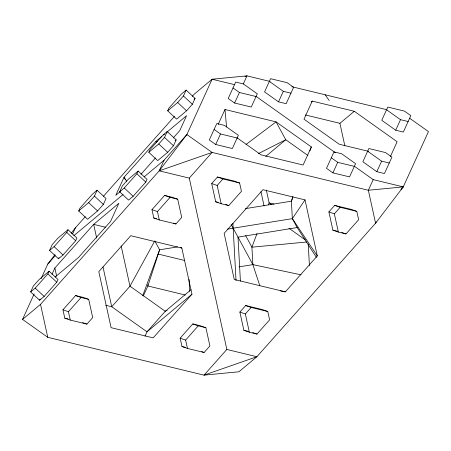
<?xml version="1.0" encoding="UTF-8"?>
<svg xmlns="http://www.w3.org/2000/svg" width="451" height="451" viewBox="0 0 451 451"><rect width="100%" height="100%" fill="white"/><g stroke="black" fill="none" stroke-linecap="round" stroke-linejoin="round"><path stroke-width="0.68" d="M292.919 196.506L291.397 201.191L292.349 218.628L297.181 227.552L316.405 257.386M142.775 295.563L159.603 249.809L155.093 241.477M292.84 197.273L291.397 201.191L245.293 208.65M309.91 150.865L311.353 146.941L276.068 121.871L224.981 109.503L218.194 124.391M257.019 233.533L251.917 247.193L252.87 264.624L259.866 285.872M30.651 291.938L33.34 286.047L39.13 279.53L49.086 271.198L58.016 279.507L56.787 282.208L44.147 296.425L39.581 300.242L30.651 291.938L35.217 288.121L47.857 273.898L49.086 271.198M49.554 250.463L52.237 244.572L58.032 238.055L67.988 229.722L76.918 238.032L75.683 240.727L63.044 254.95L58.483 258.767L49.554 250.463L54.12 246.641L66.759 232.423L67.988 229.722M409.547 118.162L428.45 131.596L403.25 186.894L375.576 223.211L256.89 356.735L238.912 371.776L204.015 375.136L47.755 337.314L22.55 319.404L34.135 293.979M41.086 278.724L47.75 264.106L54.988 254.606M78.677 210.961L79.912 208.261L92.551 194.037L97.112 190.221L106.041 198.525L103.358 204.416L97.563 210.933L87.607 219.265L78.677 210.961L88.633 202.629L94.428 196.112L97.112 190.221M39.581 300.242L40.116 299.064M58.483 258.767L59.019 257.589M52.034 274.225L54.864 268.024L93.667 224.367L118.833 203.311L110.596 221.39L78.643 257.335L55.05 277.077M72.572 234.046L75.424 227.789L85.233 216.751M119.667 191.793L122.351 185.908L128.146 179.385L138.102 171.059L147.032 179.363L145.803 182.063L133.158 196.281L128.597 200.103L119.667 191.793L124.234 187.977L136.873 173.759L138.102 171.059M148.796 152.291L150.025 149.591L162.664 135.373L167.225 131.557L176.155 139.861L173.472 145.752L167.676 152.269L157.72 160.601L148.796 152.291L158.752 143.959L164.542 137.442L167.225 131.557M167.693 110.816L168.922 108.116L181.567 93.898L186.128 90.076L195.058 98.386L192.374 104.277L186.579 110.794L176.623 119.12L167.693 110.816L177.649 102.484L183.444 95.967L186.128 90.076M22.55 319.404L40.528 304.363L159.214 170.839L164.063 160.201L186.889 134.528L212.088 79.224L246.985 75.864L270.081 81.456M143.339 295.952L147.889 285.979L159.603 249.809L177.497 246.911M215.708 144.5L232.35 148.526L238.376 135.3L224.418 125.384L216.79 123.535L209.309 139.951L215.708 144.5L220.505 133.97L237.147 138M234.605 103.025L251.252 107.05L257.279 93.825L243.32 83.909L235.693 82.059L228.212 98.476L234.605 103.025L239.408 92.494L256.05 96.525M243.275 83.993L246.985 75.864L245 76.552M145.025 336.187L147.015 331.818L165.275 311.28L191.094 289.672M278.521 101.841L286.148 103.691L293.629 87.274L287.231 82.73L270.589 78.699L264.562 91.925L278.521 101.841L283.318 91.316L290.946 93.165M390.357 156.615L397.139 141.727L354.294 111.284L312.222 101.103L303.985 119.182L339.27 144.252L368.557 151.344M268.322 204.743L269.157 202.916L266.327 190.029M311.353 146.941L303.111 165.021L261.044 154.84L237.051 137.786M332.906 172.868L349.548 176.893L355.574 163.668L341.616 153.752L333.988 151.902L326.507 168.319L332.906 172.868L337.703 162.337L354.345 166.368M354.311 166.205L373.197 179.622L368.354 190.26L375.576 223.211L376.151 221.96M376.816 171.69L384.444 173.534L391.925 157.117L385.526 152.573L368.884 148.542L362.858 161.768L376.816 171.69L381.614 161.159L389.241 163.008M395.713 130.209L403.341 132.058L410.827 115.642L404.429 111.098L387.787 107.067L381.755 120.293L395.713 130.209L400.511 119.684L408.138 121.533M154.772 240.879L129.989 286.205L111.73 306.748L105.602 305.265M227.676 229.085L292.349 218.628L305.017 199.889L262.944 189.708L224.147 233.359L234.261 279.49L285.348 291.853L317.301 255.909L305.017 199.889M71.162 233.376L75.424 227.789M159.214 170.839L212.088 152.432L189.268 178.111L159.214 170.839L186.889 134.528L212.088 152.432L368.354 190.26L403.25 186.894L400.922 189.516M103.459 196.247L174.481 116.347M192.239 96.367L194.11 94.265L212.088 79.224L234.627 84.681M47.75 264.106L55.202 255.717M140.971 174.261L155.465 157.957M173.229 137.972L179.774 130.61L186.556 115.721L166.182 132.769M62.954 309.792L75.593 295.568L83.221 297.418L88.695 299.346L92.697 317.594L86.908 324.111L70.266 320.08L64.786 318.152L62.954 309.792L68.428 311.72L70.266 320.08M151.964 209.647L164.609 195.424L172.237 197.273L177.711 199.201L181.714 217.45L175.924 223.967L159.276 219.941L153.802 218.008L151.964 209.647L157.444 211.575L159.276 219.941M68.428 311.72L81.067 297.497L88.695 299.346M157.444 211.575L170.083 197.358L177.711 199.201M211.688 183.54L217.483 177.023L234.125 181.048L239.605 182.982L241.437 191.342L228.798 205.566L221.17 203.717L215.691 201.789L211.688 183.54L217.168 185.468L221.17 203.717M217.168 185.468L222.957 178.951L239.605 182.982M191.963 294.215L153.16 337.867L111.087 327.68L98.803 271.665L130.762 235.715L181.843 248.084L191.963 294.215L147.015 331.818L111.73 306.748L102.997 266.93M180.146 338.16L192.791 323.936L200.413 325.785L205.893 327.714L209.895 345.962L204.1 352.479L187.458 348.448L181.984 346.52L180.146 338.16L185.626 340.088L187.458 348.448M185.626 340.088L198.265 325.864L205.893 327.714M239.87 312.053L245.665 305.536L262.307 309.561L267.781 311.489L269.619 319.855L256.98 334.073L249.352 332.229L243.873 330.301L239.87 312.053L245.35 313.981L249.352 332.229M328.886 211.908L334.681 205.391L351.323 209.416L356.797 211.35L358.635 219.71L345.99 233.934L338.363 232.085L332.889 230.157L328.886 211.908L334.366 213.836L338.363 232.085M245.35 313.981L251.139 307.464L267.781 311.489M334.366 213.836L340.155 207.319L356.797 211.35M226.842 349.457L204.015 375.136L256.89 356.735L226.842 349.457L189.268 178.111M194.043 99.231L195.058 98.386M161.892 136.354L155.995 141.293L124.042 177.237L115.8 195.317L120.084 191.737M163.504 135.012L164.576 134.11M175.14 140.706L176.155 139.861M73.817 235.715L122.993 194.567M144.066 176.933L164.063 160.201M311.156 101.994L312.222 101.103M265.701 156.474L285.725 139.72L307.92 155.494M305.304 114.943L339.913 123.32L354.294 111.284M245.992 144.489L276.068 121.871L285.725 139.72L258.361 153.644M167.141 310.327L165.275 311.28L129.989 286.205L121.15 245.902M297.181 227.552L237.998 237.125L240.394 281.069M239.148 266.845L252.87 264.624L301.076 274.845M306.736 242.001L251.917 247.193L245.637 235.58M280.561 290.889L285.348 291.853M291.825 86.716L386.941 109.74M373.197 179.622L403.25 186.894M273.92 204.072L269.157 202.916L271.446 204.545M215.691 201.789L218.233 202.403M332.889 230.157L337.337 231.233M153.802 218.008L156.463 218.656M105.686 227.281L93.667 224.367L96.677 238.1M158.194 254.065L184.662 260.475M185.209 295.01L147.889 285.979L147.81 284.587M243.873 330.301L248.321 331.378M64.786 318.152L68.112 318.958M181.984 346.52L185.31 347.326M157.314 141.749L155.995 141.293L156.66 142.522M334.681 205.391L340.155 207.319M217.483 177.023L222.957 178.951M341.734 232.428L345.99 233.934M225.754 204.495L228.798 205.566M164.609 195.424L170.083 197.358M173.488 223.11L175.924 223.967M245.665 305.536L251.139 307.464M252.718 332.573L256.98 334.073M192.791 323.936L198.265 325.864M75.593 295.568L81.067 297.497M201.67 351.622L204.1 352.479M82.646 322.612L86.908 324.111M386.558 109.768L400.511 119.684M269.36 81.4L283.318 91.316M367.655 151.243L381.614 161.159M255.875 96.26L335.426 152.782M233.009 87.951L239.408 92.494M331.305 157.794L337.703 162.337M214.107 129.426L220.505 133.97M288.956 228.251L305.304 239.87M180.699 247.266L181.843 248.084M183.444 95.967L192.374 104.277M177.649 102.484L186.579 110.794M164.542 137.442L173.472 145.752M158.752 143.959L167.676 152.269M136.873 173.759L145.803 182.063M124.234 187.977L133.158 196.281M94.428 196.112L103.358 204.416M88.633 202.629L97.563 210.933M66.759 232.423L75.683 240.727M54.12 246.641L63.044 254.95M47.857 273.898L56.787 282.208M35.217 288.121L44.147 296.425M325.115 94.778L329.185 100.483M292.349 218.628L317.301 255.909M126.68 181.336L124.042 177.237L125.372 179.701M231.183 224.536L252.87 264.624M339.913 123.32L344.852 145.865M260.966 191.754L264.089 206M54.864 268.024L56.64 276.13M40.528 304.363L47.755 337.314M224.981 109.503L226.56 126.985M308.242 243.963L309.42 265.583M232.902 223.318L236.025 280.516M189.042 279.428L189.691 291.284"/></g></svg>
